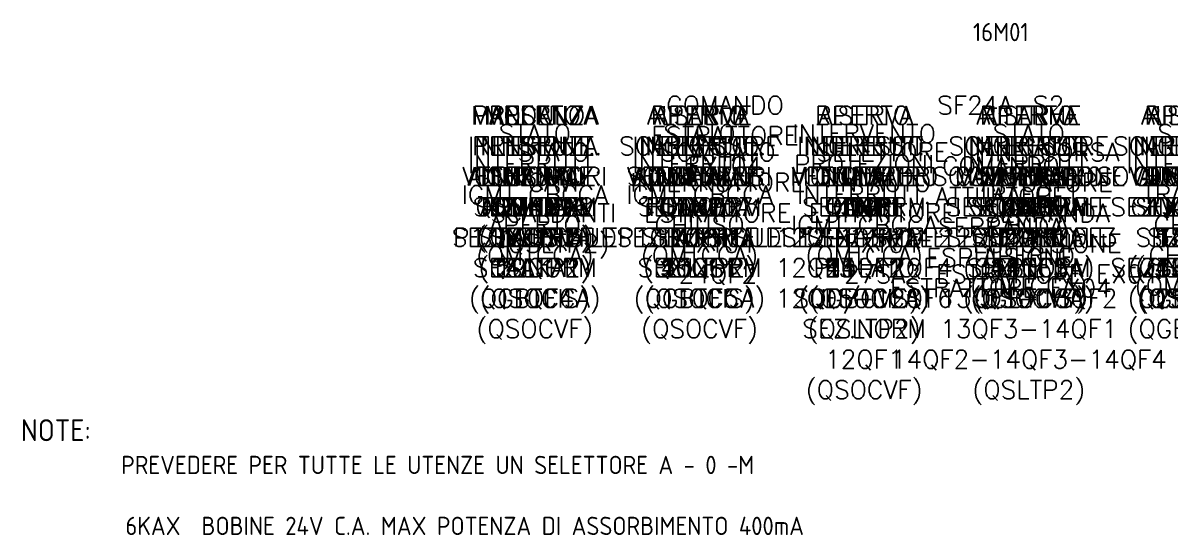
# Model space of a CAD drawing. Extents: x 21 to 418, y 12 to 268.
# Drawn here: x 21.7 to 178.5, y 20 to 90 of the extents above; entities that cross this region are included whole.
import ezdxf

# ---------------------------------------------------------------- set-up
doc = ezdxf.new("R2010")
doc.units = 0
doc.header["$LTSCALE"] = 10
for name, color, linetype in [('10', 9, 'CONTINUOUS'), ('11', 9, 'CONTINUOUS'), ('12', 9, 'CONTINUOUS'), ('13', 9, 'CONTINUOUS'), ('14', 9, 'CONTINUOUS'), ('15', 9, 'CONTINUOUS'), ('16', 9, 'CONTINUOUS'), ('17', 9, 'CONTINUOUS'), ('18', 9, 'CONTINUOUS'), ('6', 9, 'CONTINUOUS'), ('7', 9, 'CONTINUOUS'), ('8', 9, 'CONTINUOUS'), ('9', 9, 'CONTINUOUS')]:
    doc.layers.add(name, color=color, linetype=linetype)
doc.styles.add('ROMANS', font='romans')
doc.styles.add('SPAC', font='isocp.shx')

msp = doc.modelspace()

# ---------------------------------------------------------------- texts
at = {"layer": '10', "char_height": 2.5, "width": 52.5, "attachment_point": 1, "style": 'ROMANS'}
for s, insert in [('\\pxqc;MODULO\\PPRESENZA\\PTENSIONE\\PAUSILIARI\\PSEZ.NORMALE\\P14AKA1\\P(QGBTCCA)', (65.41, 78.6)), ('\\pxqc;APERTO\\PINTERRUT.\\PGENERALE\\PTR2\\PSEZ.NORMALE\\P15QF1\\P(QGBTCCA)', (87.91, 78.6)), ('\\pxqc;APERTO\\PINTERRUT.\\PMULTIMETRO\\PTR2\\PSEZ.NORMALE\\P15QF2\\P(QGBTCCA)', (110.41, 78.6)), ('\\pxqc;APERTO\\PINTERRUT.\\PGENERALE\\PTR3\\PSEZ.NORMALE\\P16QF1\\P(QGBTCCA)', (132.91, 78.6)), ('\\pxqc;ALLARME\\PSCARICATORE\\PSOVRATENSIONE\\PSEZ.NORMALE\\P16AF1\\P(QGBTCCA)', (155.41, 78.6))]:
    msp.add_mtext(s, dxfattribs=dict(at, insert=insert))
at = {"layer": '11', "char_height": 2.5, "width": 52.5, "attachment_point": 1, "style": 'ROMANS'}
for s, insert in [('\\pxqc;APERTO\\PINTERRUT.\\PQUADRO\\PQDAP2\\PSEZ.NORMALE\\P22QF1\\P(QGBTCCA)', (65.41, 78.6)), ('\\pxqc;APERTO\\PINTERRUT.\\PQUADRO\\PQDBP2\\PSEZ.NORMALE\\P23QF1\\P(QGBTCCA)', (87.91, 78.6)), ('\\pxqc;APERTO\\PINTERRUT.\\PQUADRO\\PQDEE\\PSEZ.NORMALE\\P24QF1\\P(QGBTCCA)', (110.41, 78.6)), ('\\pxqc;APERTO\\PINTERRUT.\\PMULTIMETRO\\PQDEE\\PSEZ.NORMALE\\P24QF2\\P(QGBTCCA)', (132.91, 78.6)), ('\\pxqc;APERTO\\PINTERRUT.\\PQUADRO\\PCHILLER 2\\PGF08\\PSEZ.NORMALE\\P25QF1\\P(QGBTCCA)', (155.41, 78.6))]:
    msp.add_mtext(s, dxfattribs=dict(at, insert=insert))
at = {"layer": '12', "char_height": 2.5, "width": 52.5, "attachment_point": 1, "style": 'ROMANS'}
for s, insert in [('\\pxqc;APERTO\\PINTERRUT.\\PALIMENTAZ.\\PRETE DA\\PSEZ.NORMALE\\P30QF1\\P(QGBTCCA)', (65.41, 78.6)), ('\\pxqc;APERTO\\PINTERRUT.\\PALIMENTAZ.\\PRETE DA\\PGRUPPO\\P30QS1\\P(QGBTCCA)', (87.91, 78.6)), ('\\pxqc;APERTO\\PINTERRUT.\\PQUADRO\\PQDAPT\\PSEZ.PREF\\P31QF1\\P(QGBTCCA)', (110.41, 78.6)), ('\\pxqc;APERTO\\PINTERRUT.\\PMULTIMETRO\\PQDAPT\\PSEZ.PREF\\P31QF2\\P(QGBTCCA)', (132.91, 78.6)), ('\\pxqc;APERTO\\PINTERRUT.\\PQUADRO\\PQDBPT\\PSEZ.PREF\\P32QF1\\P(QGBTCCA)', (155.41, 78.6))]:
    msp.add_mtext(s, dxfattribs=dict(at, insert=insert))
at = {"layer": '13', "char_height": 2.5, "width": 52.5, "attachment_point": 1, "style": 'ROMANS'}
for s, insert in [('\\pxqc;APERTO\\PINTERRUT.\\PQUADRO\\PQSLTP2\\PSEZ.PREF\\P39QF1\\P(QGBTCCA)', (65.41, 78.6)), ('\\pxqc;APERTO\\PINTERRUT.\\PQUADRO\\PQAS00\\PSEZ.PREF\\P40QF1\\P(QGBTCCA)', (87.91, 78.6)), ('\\pxqc;APERTO\\PINTERRUT.\\PQUADRO\\PQAS01\\PSEZ.PREF\\P41QF1\\P(QGBTCCA)', (110.41, 78.6)), ('\\pxqc;APERTO\\PINTERRUT.\\PQUADRO\\PQAS02\\PSEZ.PREF\\P42QF1\\P(QGBTCCA)', (132.91, 78.6)), ('\\pxqc;APERTO\\PINTERRUT.\\PQUADRO\\PQAS03\\PSEZ.PREF\\P43QF1\\P(QGBTCCA)', (155.41, 78.6))]:
    msp.add_mtext(s, dxfattribs=dict(at, insert=insert))
at = {"layer": '14', "char_height": 2.5, "width": 52.5, "attachment_point": 1, "style": 'ROMANS'}
for s, insert in [('\\pxqc;APERTO\\PINTERRUT.\\PQUADRO\\PQSM02-2\\PSEZ.PREF\\P50QF1\\P(QGBTCCA)', (65.41, 78.6)), ('\\pxqc;APERTO\\PINTERRUT.\\PQUADRO\\PQCI\\PSEZ.PREF\\P51QF1\\P(QGBTCCA)', (87.91, 78.6)), ('\\pxqc;APERTO\\PINTERRUT.\\PMULTIMETRO\\PQCI\\PSEZ.PREF\\P51QF2\\P(QGBTCCA)', (110.41, 78.6)), ('\\pxqc;APERTO\\PINTERRUT.\\PRISERVA\\PSEZ.PREF\\P52QF1\\P(QGBTCCA)', (132.91, 78.6)), ('\\pxqc;APERTO\\PINTERRUT.\\PUPS FM\\PSEZ.PREF\\P53QF2\\P(QGBTCCA)', (155.41, 78.6))]:
    msp.add_mtext(s, dxfattribs=dict(at, insert=insert))
at = {"layer": '15', "char_height": 2.5, "width": 52.5, "attachment_point": 1, "style": 'ROMANS'}
for s, insert in [('\\pxqc;APERTO\\PINTERRUTT.\\PVENTILATORI\\PFILTRO 6\\PP1 LATO SUD\\PSEZ.NORM\\P11QF4\\P(QSOCVF)', (65.41, 78.6)), ('\\pxqc;APERTO\\PINTERRUTT.\\PVENTILATORI\\PFILTRO 7\\PP1 LATO SUD\\PSEZ.NORM\\P11QF5\\P(QSOCVF)', (87.91, 78.6)), ('\\pxqc;APERTO\\PINTERRUTT.\\PVENTILATORI\\PFILTRI\\P12-13-14\\PP1 LATO\\PSUD/OVEST\\PSEZ.NORM\\P12QF1\\P(QSOCVF)', (110.41, 78.6)), ('\\pxqc;APERTO\\PINTERRUTT.\\PRISERVA\\PSEZ.NORM\\P12QF2-12QF3\\P12QF5\\P(QSOCVF)', (132.91, 78.6)), ('\\pxqc;APERTO\\PINTERRUTT.\\PAUSILIARI\\PSEZ.NORM\\P12QF4\\P(QSOCVF)', (155.41, 78.6))]:
    msp.add_mtext(s, dxfattribs=dict(at, insert=insert))
at = {"layer": '16', "char_height": 2.5, "width": 52.5, "attachment_point": 1, "style": 'ROMANS'}
for s, insert in [('\\pxqc;APERTO\\PINETRRUTT.\\PGENERALE\\PQMEP1\\PSEZ.SIC\\P12QF1\\P(QSOCIS)', (65.41, 78.6)), ('\\pxqc;APERTO\\PINETRRUTT.\\PGENERALE\\PQDAPT\\PSEZ.SIC\\P13QF1\\P(QSOCIS)', (87.91, 78.6)), ('\\pxqc;APERTO\\PINETRRUTT.\\PGENERALE\\PQDBPT\\PSEZ.SIC\\P14QF1\\P(QSOCIS)', (110.41, 78.6)), ('\\pxqc;APERTO\\PINETRRUTT.\\PGENERALE\\PQGU\\PSEZ.SIC\\P15QF1\\P(QSOCIS)', (132.91, 78.6)), ('\\pxqc;APERTO\\PINETRRUTT.\\PGENERALE\\PQUF\\PSEZ.SIC\\P16QF1\\P(QSOCIS)', (155.41, 78.6))]:
    msp.add_mtext(s, dxfattribs=dict(at, insert=insert))
at = {"layer": '17', "char_height": 2.5, "width": 52.5, "attachment_point": 1, "style": 'ROMANS'}
for s, insert in [('\\pxqc;APERTO\\PINTERRUTT.\\PGENERALE\\PSEZ.NORM\\P10QS1\\P(QSLTP2)', (65.41, 78.6)), ('\\pxqc;ALLARME\\PSCARICATORE\\PSOVRATENS.\\PSEZ.NORM\\P10F1\\P(QSLTP2)', (87.91, 78.6)), ('\\pxqc;APERTO\\PINTERRUTT.\\PCDZ\\PSEZ.NORM\\P12QF1-12QF2\\P12QF3-12QF4\\P12QF5-12QF6\\P(QSLTP2)', (110.41, 78.6)), ('\\pxqc;APERTO\\PINTERRUTT.\\PCAVI SCALD.\\PIRRIGAZIONE\\PE AIC\\PSEZ.NORM\\P13QF1-13QF2\\P13QF3-14QF1\\P14QF2-14QF3-14QF4\\P(QSLTP2)', (132.91, 78.6)), ('\\pxqc;APERTO\\PINTERRUTT.\\PCENTRALE\\PTV-SAT\\PSEZ.PREF\\P16QF5\\P(QSLTP2)', (155.41, 78.6))]:
    msp.add_mtext(s, dxfattribs=dict(at, insert=insert))
at = {"layer": '18', "char_height": 2.5, "width": 52.5, "attachment_point": 1, "style": 'ROMANS'}
for s, insert in [('\\pxqc;PRESENZA\\PTENSIONE\\PSEZ.SIC\\P27KA1\\P(QSLTP2)', (65.41, 78.6)), ('\\pxqc;RISERVA\\PINGRESSO\\PDIGITALE', (87.91, 78.6)), ('\\pxqc;RISERVA\\PINGRESSO\\PDIGITALE', (110.41, 78.6)), ('\\pxqc;RISERVA\\PINGRESSO\\PDIGITALE', (132.91, 78.6)), ('\\pxqc;RISERVA\\PINGRESSO\\PDIGITALE', (155.41, 78.6))]:
    msp.add_mtext(s, dxfattribs=dict(at, insert=insert))
at = {"layer": '6', "char_height": 2.5, "width": 52.5, "attachment_point": 1}
for s, insert, style in [('\\pxqc;16M01', (129.08, 90), 'SPAC'), ('\\pxqc;SF24A-S2\\P\\PCOMANDO\\PATTUATORE\\PSERRANDA\\PESPULSIONE\\PESTRATTORE EX04', (129.08, 80), 'ROMANS')]:
    msp.add_mtext(s, dxfattribs=dict(at, insert=insert, style=style))
at = {"layer": '6', "attachment_point": 1}
for s, width, insert, char_height, style in [('\\pxqc;COMANDO\\PESTRATTORE\\PEXT04', 52.5, (91.39, 80), 2.5, 'ROMANS'), ('NOTE:\\P        {\\H0.83333x;PREVEDERE PER TUTTE LE UTENZE UN SELETTORE A - 0 -M\\P   \\P          6KAX  BOBINE 24V C.A. MAX POTENZA DI ASSORBIMENTO 400mA}', 205, (21.41, 35.8), 3, 'SPAC')]:
    msp.add_mtext_dynamic_manual_height_columns(s, width=width, gutter_width=17.5, heights=[0], dxfattribs=dict(at, insert=insert, char_height=char_height, style=style))
at = {"layer": '7', "char_height": 2.5, "width": 52.5, "attachment_point": 1, "style": 'ROMANS'}
for s, insert in [('\\pxqc;STATO\\PCAVI\\PSCALDANTI\\P(QSLTP2)', (67.91, 73.6)), ('\\pxqc;SCATTATO\\PINTERRUTTORE\\PESTRATTORE\\PEXT04\\P24QF2', (90.41, 73.6)), ('\\pxqc;SELETTORE\\PIN AUTO\\PESTRATTORE\\PEXT04\\P27SA2', (112.91, 73.6)), ('\\pxqc;FINE CORSA\\PATTUATORE\\PSERRANDA\\PESPULSIONE\\PESTRATTORE EX04', (135.41, 73.6))]:
    msp.add_mtext(s, dxfattribs=dict(at, insert=insert))
at = {"layer": '8', "char_height": 2.5, "width": 52.5, "attachment_point": 1, "style": 'ROMANS'}
for s, insert in [('\\pxqc;STATO\\PINTERRUTT.\\PIGMT CBCCA\\PAPERTO\\P(QMTCCA)', (65.41, 76.1)), ('\\pxqc;STATO\\PINTERRUTT.\\PIGMT CBCCA\\PCHIUSO\\P(QMTCCA)', (87.91, 76.1)), ('\\pxqc;INTERVENTO\\PPROTEZIONI\\PINTERRUTT.\\PIGMT CBCCA\\P(QMTCCA)', (110.41, 76.1)), ('\\pxqc;STATO\\PINTERRUTT.\\PTRAFO 1\\PCBCCA\\PAPERTO\\P(QMTCCA)', (132.91, 76.1)), ('\\pxqc;STATO\\PINTERRUTT.\\PTRAFO 1\\PCBCCA\\PCHIUSO\\P(QMTCCA)', (155.41, 76.1))]:
    msp.add_mtext(s, dxfattribs=dict(at, insert=insert))
at = {"layer": '9', "char_height": 2.5, "width": 52.5, "attachment_point": 1, "style": 'ROMANS'}
for s, insert in [('\\pxqc;MANCANZA\\PTENSIONE\\PCIRCUITI\\PAUSILIARI\\P(QMTCCA)', (65.41, 78.6)), ('\\pxqc;APERTO\\PINTERRUT.\\PGENERALE\\PTR1\\PSEZ.NORMALE\\P10QF1\\P(QGBTCCA)', (87.91, 78.6)), ('\\pxqc;APERTO\\PINTERRUT.\\PMULTIMETRO\\PTR1\\PSEZ.NORMALE\\P10QF2\\P(QGBTCCA)', (110.41, 78.6)), ('\\pxqc;ALLARME\\PSCARICATORE\\PSOVRATENSIONE\\PSEZ.NORMALE\\P11F1\\P(QGBTCCA)', (132.91, 78.6)), ('\\pxqc;APERTO\\PINTERRUT.\\PQUADRO\\PCHILLER 1\\PGF07\\PSEZ.NORMALE\\P11QF1\\P(QGBTCCA)', (155.41, 78.6))]:
    msp.add_mtext(s, dxfattribs=dict(at, insert=insert))

doc.saveas('drawing.dxf')
